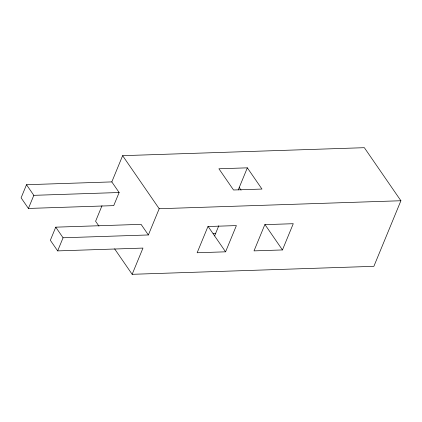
<?xml version="1.0" encoding="UTF-8"?>
<svg xmlns="http://www.w3.org/2000/svg" width="422" height="422" viewBox="0 0 422 422"><rect width="100%" height="100%" fill="white"/><g stroke="black" fill="none" stroke-linecap="round" stroke-linejoin="round"><path stroke-width="0.63" d="M111.814 181.903L26.507 184.72L21.1 197.839L28.411 208.447L113.724 205.63L119.131 192.516L111.814 181.903L122.628 155.671L364.344 147.689L400.9 200.745L373.871 266.329L132.155 274.311L114.626 248.864M28.411 208.447L33.818 195.333L26.507 184.72M55.751 227.168L63.063 237.776L148.375 234.959L141.064 224.351L55.751 227.168L50.345 240.282L57.656 250.895L142.968 248.078L132.155 274.311M57.656 250.895L63.063 237.776M101.987 205.751L95.599 221.255L98.954 226.129M148.375 234.959L159.189 208.726L122.628 155.671M214.608 235.903L218.786 225.765M238.251 189.895L247.345 167.835L218.907 168.774L233.53 189.995L261.967 189.056L247.345 167.835M225.575 251.818L236.389 225.585L207.951 226.524L197.137 252.757L225.575 251.818L208.03 226.35M282.45 249.94L293.264 223.707L264.826 224.646L254.012 250.879L282.45 249.94L264.916 224.493M33.818 195.333L119.131 192.516M159.189 208.726L400.9 200.745M213.205 233.651L215.79 233.561M239.237 187.505L241.062 190.158"/></g></svg>
